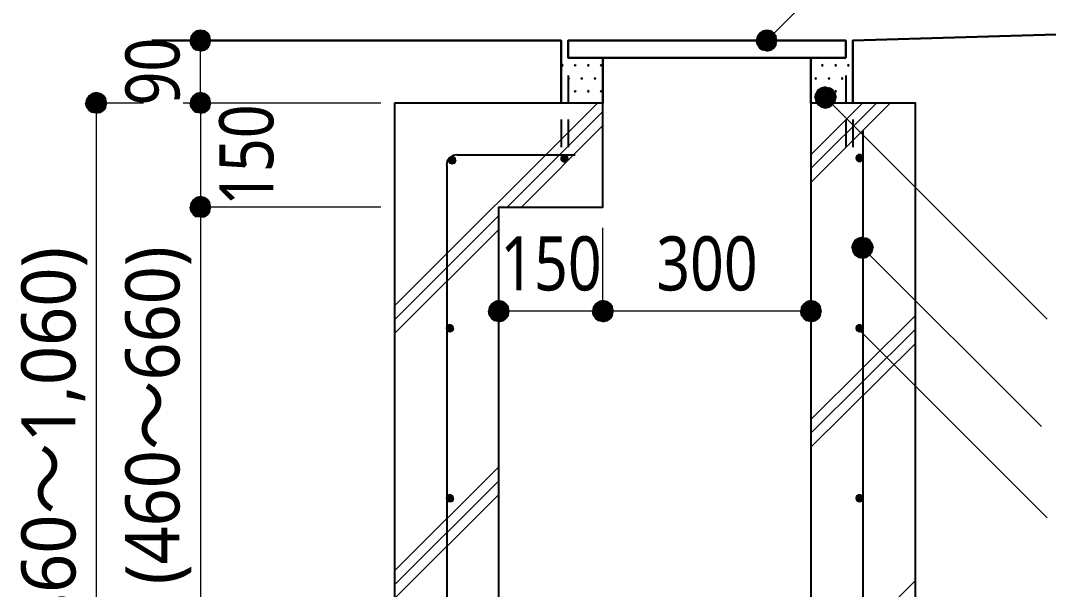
# Model space of a CAD drawing. Header units: millimetres. Extents: x 0 to 420, y 0 to 297.
# Drawn here: x 218.21 to 267.59, y 154.19 to 181.51 of the extents above; entities that cross this region are included whole.
import ezdxf
from ezdxf.enums import TextEntityAlignment as Align

# ---------------------------------------------------------------- set-up
doc = ezdxf.new("R2010")
doc.units = ezdxf.units.MM
doc.styles.add('kst32b', font='NotoSansJP-Variable.ttf')

msp = doc.modelspace()

# ---------------------------------------------------------------- hatches: boundary and pattern name
h = msp.add_hatch(color=7)
h.paths.add_polyline_path([(226.399, 180.742), (226.356, 180.552), (226.864, 180.552), (226.399, 180.742)])
h.paths.add_polyline_path([(226.356, 180.552), (226.864, 180.552), (226.399, 180.361), (226.356, 180.552)])
h.paths.add_polyline_path([(226.864, 180.552), (226.399, 180.361), (226.504, 180.192), (226.864, 180.552)])
h = msp.add_hatch(color=7)
h.paths.add_polyline_path([(226.864, 181.06), (226.653, 181.017), (226.864, 180.552), (226.864, 181.06)])
h.paths.add_polyline_path([(226.653, 181.017), (226.864, 180.552), (226.504, 180.912), (226.653, 181.017)])
h.paths.add_polyline_path([(226.864, 180.552), (226.504, 180.912), (226.399, 180.742), (226.864, 180.552)])
for points in [[(227.055, 181.017), (226.864, 181.06), (226.864, 180.552), (227.055, 181.017)], [(254.254, 181.017), (254.064, 181.06), (254.064, 180.552), (254.254, 181.017)], [(244.242, 179.409), (244.221, 179.387), (244.2, 179.366), (244.221, 179.345), (244.242, 179.324), (244.263, 179.345), (244.285, 179.366), (244.263, 179.387), (244.242, 179.409)], [(244.856, 179.409), (244.835, 179.387), (244.814, 179.366), (244.835, 179.345), (244.856, 179.324), (244.877, 179.345), (244.898, 179.366), (244.877, 179.387), (244.856, 179.409)], [(245.491, 179.409), (245.47, 179.387), (245.449, 179.366), (245.47, 179.345), (245.491, 179.324), (245.512, 179.345), (245.533, 179.366), (245.512, 179.387), (245.491, 179.409)], [(246.105, 179.409), (246.084, 179.387), (246.062, 179.366), (246.084, 179.345), (246.105, 179.324), (246.126, 179.345), (246.147, 179.366), (246.126, 179.387), (246.105, 179.409)], [(256.73, 179.409), (256.709, 179.387), (256.688, 179.366), (256.709, 179.345), (256.73, 179.324), (256.752, 179.345), (256.773, 179.366), (256.752, 179.387), (256.73, 179.409)], [(257.366, 179.409), (257.344, 179.387), (257.323, 179.366), (257.344, 179.345), (257.366, 179.324), (257.387, 179.345), (257.408, 179.366), (257.387, 179.387), (257.366, 179.409)], [(257.979, 179.409), (257.958, 179.387), (257.937, 179.366), (257.958, 179.345), (257.979, 179.324), (258, 179.345), (258.022, 179.366), (258, 179.387), (257.979, 179.409)], [(244.539, 178.774), (244.517, 178.752), (244.496, 178.731), (244.517, 178.71), (244.539, 178.689), (244.56, 178.71), (244.581, 178.731), (244.56, 178.752), (244.539, 178.774)], [(245.173, 178.774), (245.152, 178.752), (245.131, 178.731), (245.152, 178.71), (245.173, 178.689), (245.195, 178.71), (245.216, 178.731), (245.195, 178.752), (245.173, 178.774)], [(245.809, 178.774), (245.787, 178.752), (245.766, 178.731), (245.787, 178.71), (245.809, 178.689), (245.83, 178.71), (245.851, 178.731), (245.83, 178.752), (245.809, 178.774)], [(256.413, 178.774), (256.392, 178.752), (256.371, 178.731), (256.392, 178.71), (256.413, 178.689), (256.434, 178.71), (256.455, 178.731), (256.434, 178.752), (256.413, 178.774)], [(257.048, 178.774), (257.027, 178.752), (257.006, 178.731), (257.027, 178.71), (257.048, 178.689), (257.069, 178.71), (257.09, 178.731), (257.069, 178.752), (257.048, 178.774)], [(257.683, 178.774), (257.662, 178.752), (257.641, 178.731), (257.662, 178.71), (257.683, 178.689), (257.704, 178.71), (257.725, 178.731), (257.704, 178.752), (257.683, 178.774)], [(256.688, 178.287), (256.519, 178.181), (256.879, 177.821), (256.688, 178.287)], [(222.038, 178.012), (221.848, 178.054), (221.848, 177.546), (222.038, 178.012)], [(227.055, 178.012), (226.864, 178.054), (226.864, 177.546), (227.055, 178.012)], [(244.856, 178.16), (244.835, 178.139), (244.814, 178.117), (244.835, 178.096), (244.856, 178.075), (244.877, 178.096), (244.898, 178.117), (244.877, 178.139), (244.856, 178.16)], [(245.491, 178.16), (245.47, 178.139), (245.449, 178.117), (245.47, 178.096), (245.491, 178.075), (245.512, 178.096), (245.533, 178.117), (245.512, 178.139), (245.491, 178.16)], [(246.105, 178.16), (246.084, 178.139), (246.062, 178.117), (246.084, 178.096), (246.105, 178.075), (246.126, 178.096), (246.147, 178.117), (246.126, 178.139), (246.105, 178.16)], [(256.73, 178.16), (256.709, 178.139), (256.688, 178.117), (256.709, 178.096), (256.73, 178.075), (256.752, 178.096), (256.773, 178.117), (256.752, 178.139), (256.73, 178.16)], [(257.366, 178.16), (257.344, 178.139), (257.323, 178.117), (257.344, 178.096), (257.366, 178.075), (257.387, 178.096), (257.408, 178.117), (257.387, 178.139), (257.366, 178.16)], [(227.055, 173.016), (226.864, 173.059), (226.864, 172.551), (227.055, 173.016)], [(258.466, 171.069), (258.297, 170.963), (258.657, 170.603), (258.466, 171.069)], [(241.385, 168.021), (241.194, 168.063), (241.194, 167.555), (241.385, 168.021)], [(246.38, 168.021), (246.189, 168.063), (246.189, 167.555), (246.38, 168.021)], [(256.371, 168.021), (256.18, 168.063), (256.18, 167.555), (256.371, 168.021)]]:
    msp.add_hatch(color=7).paths.add_polyline_path(points)
h = msp.add_hatch(color=7)
h.paths.add_polyline_path([(227.351, 180.552), (227.309, 180.742), (226.864, 180.552), (227.351, 180.552)])
h.paths.add_polyline_path([(227.309, 180.742), (226.864, 180.552), (227.203, 180.912), (227.309, 180.742)])
h.paths.add_polyline_path([(226.864, 180.552), (227.203, 180.912), (227.055, 181.017), (226.864, 180.552)])
h = msp.add_hatch(color=7)
h.paths.add_polyline_path([(253.598, 180.742), (253.555, 180.552), (254.064, 180.552), (253.598, 180.742)])
h.paths.add_polyline_path([(253.555, 180.552), (254.064, 180.552), (253.598, 180.361), (253.555, 180.552)])
h.paths.add_polyline_path([(254.064, 180.552), (253.598, 180.361), (253.704, 180.192), (254.064, 180.552)])
h = msp.add_hatch(color=7)
h.paths.add_polyline_path([(254.064, 181.06), (253.873, 181.017), (254.064, 180.552), (254.064, 181.06)])
h.paths.add_polyline_path([(253.873, 181.017), (254.064, 180.552), (253.704, 180.912), (253.873, 181.017)])
h.paths.add_polyline_path([(254.064, 180.552), (253.704, 180.912), (253.598, 180.742), (254.064, 180.552)])
h = msp.add_hatch(color=7)
h.paths.add_polyline_path([(254.55, 180.552), (254.508, 180.742), (254.064, 180.552), (254.55, 180.552)])
h.paths.add_polyline_path([(254.508, 180.742), (254.064, 180.552), (254.402, 180.912), (254.508, 180.742)])
h.paths.add_polyline_path([(254.064, 180.552), (254.402, 180.912), (254.254, 181.017), (254.064, 180.552)])
h = msp.add_hatch(color=7)
h.paths.add_polyline_path([(226.504, 180.192), (226.653, 180.086), (226.864, 180.552), (226.504, 180.192)])
h.paths.add_polyline_path([(226.653, 180.086), (226.864, 180.552), (226.864, 180.044), (226.653, 180.086)])
h.paths.add_polyline_path([(226.864, 180.552), (226.864, 180.044), (227.055, 180.086), (226.864, 180.552)])
h = msp.add_hatch(color=7)
h.paths.add_polyline_path([(227.055, 180.086), (227.203, 180.192), (226.864, 180.552), (227.055, 180.086)])
h.paths.add_polyline_path([(227.203, 180.192), (226.864, 180.552), (227.309, 180.361), (227.203, 180.192)])
h.paths.add_polyline_path([(226.864, 180.552), (227.309, 180.361), (227.351, 180.552), (226.864, 180.552)])
h = msp.add_hatch(color=7)
h.paths.add_polyline_path([(253.704, 180.192), (253.873, 180.086), (254.064, 180.552), (253.704, 180.192)])
h.paths.add_polyline_path([(253.873, 180.086), (254.064, 180.552), (254.064, 180.044), (253.873, 180.086)])
h.paths.add_polyline_path([(254.064, 180.552), (254.064, 180.044), (254.254, 180.086), (254.064, 180.552)])
h = msp.add_hatch(color=7)
h.paths.add_polyline_path([(254.254, 180.086), (254.402, 180.192), (254.064, 180.552), (254.254, 180.086)])
h.paths.add_polyline_path([(254.402, 180.192), (254.064, 180.552), (254.508, 180.361), (254.402, 180.192)])
h.paths.add_polyline_path([(254.064, 180.552), (254.508, 180.361), (254.55, 180.552), (254.064, 180.552)])
h = msp.add_hatch(color=7)
h.paths.add_polyline_path([(257.239, 178.181), (257.069, 178.287), (256.879, 177.821), (257.239, 178.181)])
h.paths.add_polyline_path([(257.069, 178.287), (256.879, 177.821), (256.879, 178.329), (257.069, 178.287)])
h.paths.add_polyline_path([(256.879, 177.821), (256.879, 178.329), (256.688, 178.287), (256.879, 177.821)])
h = msp.add_hatch(color=7)
h.paths.add_polyline_path([(221.848, 178.054), (221.657, 178.012), (221.848, 177.546), (221.848, 178.054)])
h.paths.add_polyline_path([(221.657, 178.012), (221.848, 177.546), (221.488, 177.906), (221.657, 178.012)])
h.paths.add_polyline_path([(221.848, 177.546), (221.488, 177.906), (221.382, 177.736), (221.848, 177.546)])
h = msp.add_hatch(color=7)
h.paths.add_polyline_path([(222.356, 177.546), (222.313, 177.736), (221.848, 177.546), (222.356, 177.546)])
h.paths.add_polyline_path([(222.313, 177.736), (221.848, 177.546), (222.208, 177.906), (222.313, 177.736)])
h.paths.add_polyline_path([(221.848, 177.546), (222.208, 177.906), (222.038, 178.012), (221.848, 177.546)])
h = msp.add_hatch(color=7)
h.paths.add_polyline_path([(226.864, 178.054), (226.653, 178.012), (226.864, 177.546), (226.864, 178.054)])
h.paths.add_polyline_path([(226.653, 178.012), (226.864, 177.546), (226.504, 177.906), (226.653, 178.012)])
h.paths.add_polyline_path([(226.864, 177.546), (226.504, 177.906), (226.399, 177.736), (226.864, 177.546)])
h = msp.add_hatch(color=7)
h.paths.add_polyline_path([(227.351, 177.546), (227.309, 177.736), (226.864, 177.546), (227.351, 177.546)])
h.paths.add_polyline_path([(227.309, 177.736), (226.864, 177.546), (227.203, 177.906), (227.309, 177.736)])
h.paths.add_polyline_path([(226.864, 177.546), (227.203, 177.906), (227.055, 178.012), (226.864, 177.546)])
h = msp.add_hatch(color=7)
h.paths.add_polyline_path([(256.519, 178.181), (256.413, 178.012), (256.879, 177.821), (256.519, 178.181)])
h.paths.add_polyline_path([(256.413, 178.012), (256.879, 177.821), (256.371, 177.821), (256.413, 178.012)])
h.paths.add_polyline_path([(256.879, 177.821), (256.371, 177.821), (256.413, 177.631), (256.879, 177.821)])
h = msp.add_hatch(color=7)
h.paths.add_polyline_path([(256.413, 177.631), (256.519, 177.461), (256.879, 177.821), (256.413, 177.631)])
h.paths.add_polyline_path([(256.519, 177.461), (256.879, 177.821), (256.688, 177.355), (256.519, 177.461)])
h.paths.add_polyline_path([(256.879, 177.821), (256.688, 177.355), (256.879, 177.313), (256.879, 177.821)])
h = msp.add_hatch(color=7)
h.paths.add_polyline_path([(257.344, 177.631), (257.387, 177.821), (256.879, 177.821), (257.344, 177.631)])
h.paths.add_polyline_path([(257.387, 177.821), (256.879, 177.821), (257.344, 178.012), (257.387, 177.821)])
h.paths.add_polyline_path([(256.879, 177.821), (257.344, 178.012), (257.239, 178.181), (256.879, 177.821)])
h = msp.add_hatch(color=7)
h.paths.add_polyline_path([(256.879, 177.313), (257.069, 177.355), (256.879, 177.821), (256.879, 177.313)])
h.paths.add_polyline_path([(257.069, 177.355), (256.879, 177.821), (257.239, 177.461), (257.069, 177.355)])
h.paths.add_polyline_path([(256.879, 177.821), (257.239, 177.461), (257.344, 177.631), (256.879, 177.821)])
h = msp.add_hatch(color=7)
h.paths.add_polyline_path([(221.382, 177.736), (221.34, 177.546), (221.848, 177.546), (221.382, 177.736)])
h.paths.add_polyline_path([(221.34, 177.546), (221.848, 177.546), (221.382, 177.355), (221.34, 177.546)])
h.paths.add_polyline_path([(221.848, 177.546), (221.382, 177.355), (221.488, 177.207), (221.848, 177.546)])
h = msp.add_hatch(color=7)
h.paths.add_polyline_path([(221.488, 177.207), (221.657, 177.101), (221.848, 177.546), (221.488, 177.207)])
h.paths.add_polyline_path([(221.657, 177.101), (221.848, 177.546), (221.848, 177.059), (221.657, 177.101)])
h.paths.add_polyline_path([(221.848, 177.546), (221.848, 177.059), (222.038, 177.101), (221.848, 177.546)])
h = msp.add_hatch(color=7)
h.paths.add_polyline_path([(222.038, 177.101), (222.208, 177.207), (221.848, 177.546), (222.038, 177.101)])
h.paths.add_polyline_path([(222.208, 177.207), (221.848, 177.546), (222.313, 177.355), (222.208, 177.207)])
h.paths.add_polyline_path([(221.848, 177.546), (222.313, 177.355), (222.356, 177.546), (221.848, 177.546)])
h = msp.add_hatch(color=7)
h.paths.add_polyline_path([(226.399, 177.736), (226.356, 177.546), (226.864, 177.546), (226.399, 177.736)])
h.paths.add_polyline_path([(226.356, 177.546), (226.864, 177.546), (226.399, 177.355), (226.356, 177.546)])
h.paths.add_polyline_path([(226.864, 177.546), (226.399, 177.355), (226.504, 177.207), (226.864, 177.546)])
h = msp.add_hatch(color=7)
h.paths.add_polyline_path([(226.504, 177.207), (226.653, 177.101), (226.864, 177.546), (226.504, 177.207)])
h.paths.add_polyline_path([(226.653, 177.101), (226.864, 177.546), (226.864, 177.059), (226.653, 177.101)])
h.paths.add_polyline_path([(226.864, 177.546), (226.864, 177.059), (227.055, 177.101), (226.864, 177.546)])
h = msp.add_hatch(color=7)
h.paths.add_polyline_path([(227.055, 177.101), (227.203, 177.207), (226.864, 177.546), (227.055, 177.101)])
h.paths.add_polyline_path([(227.203, 177.207), (226.864, 177.546), (227.309, 177.355), (227.203, 177.207)])
h.paths.add_polyline_path([(226.864, 177.546), (227.309, 177.355), (227.351, 177.546), (226.864, 177.546)])
h = msp.add_hatch(color=7)
h.paths.add_polyline_path([(238.824, 174.9), (238.781, 174.794), (238.951, 174.794), (238.824, 174.9)])
h.paths.add_polyline_path([(238.781, 174.794), (238.951, 174.794), (238.824, 174.667), (238.781, 174.794)])
h.paths.add_polyline_path([(238.951, 174.794), (238.824, 174.667), (238.951, 174.625), (238.951, 174.794)])
h = msp.add_hatch(color=7)
h.paths.add_polyline_path([(239.12, 174.794), (239.078, 174.9), (238.951, 174.794), (239.12, 174.794)])
h.paths.add_polyline_path([(239.078, 174.9), (238.951, 174.794), (238.951, 174.964), (239.078, 174.9)])
h.paths.add_polyline_path([(238.951, 174.794), (238.951, 174.964), (238.824, 174.9), (238.951, 174.794)])
h = msp.add_hatch(color=7)
h.paths.add_polyline_path([(238.951, 174.625), (239.078, 174.667), (238.951, 174.794), (238.951, 174.625)])
h.paths.add_polyline_path([(239.078, 174.667), (238.951, 174.794), (239.12, 174.794), (239.078, 174.667)])
h = msp.add_hatch(color=7)
h.paths.add_polyline_path([(244.221, 175.006), (244.179, 174.879), (244.348, 174.879), (244.221, 175.006)])
h.paths.add_polyline_path([(244.179, 174.879), (244.348, 174.879), (244.221, 174.773), (244.179, 174.879)])
h.paths.add_polyline_path([(244.348, 174.879), (244.221, 174.773), (244.348, 174.731), (244.348, 174.879)])
h = msp.add_hatch(color=7)
h.paths.add_polyline_path([(244.496, 174.879), (244.454, 175.006), (244.348, 174.879), (244.496, 174.879)])
h.paths.add_polyline_path([(244.454, 175.006), (244.348, 174.879), (244.348, 175.048), (244.454, 175.006)])
h.paths.add_polyline_path([(244.348, 174.879), (244.348, 175.048), (244.221, 175.006), (244.348, 174.879)])
h = msp.add_hatch(color=7)
h.paths.add_polyline_path([(244.348, 174.731), (244.454, 174.773), (244.348, 174.879), (244.348, 174.731)])
h.paths.add_polyline_path([(244.454, 174.773), (244.348, 174.879), (244.496, 174.879), (244.454, 174.773)])
h = msp.add_hatch(color=7)
h.paths.add_polyline_path([(258.403, 175.027), (258.36, 174.9), (258.53, 174.9), (258.403, 175.027)])
h.paths.add_polyline_path([(258.36, 174.9), (258.53, 174.9), (258.403, 174.794), (258.36, 174.9)])
h.paths.add_polyline_path([(258.53, 174.9), (258.403, 174.794), (258.53, 174.752), (258.53, 174.9)])
h = msp.add_hatch(color=7)
h.paths.add_polyline_path([(258.678, 174.9), (258.636, 175.027), (258.53, 174.9), (258.678, 174.9)])
h.paths.add_polyline_path([(258.636, 175.027), (258.53, 174.9), (258.53, 175.069), (258.636, 175.027)])
h.paths.add_polyline_path([(258.53, 174.9), (258.53, 175.069), (258.403, 175.027), (258.53, 174.9)])
h = msp.add_hatch(color=7)
h.paths.add_polyline_path([(258.53, 174.752), (258.636, 174.794), (258.53, 174.9), (258.53, 174.752)])
h.paths.add_polyline_path([(258.636, 174.794), (258.53, 174.9), (258.678, 174.9), (258.636, 174.794)])
h = msp.add_hatch(color=7)
h.paths.add_polyline_path([(226.864, 173.059), (226.653, 173.016), (226.864, 172.551), (226.864, 173.059)])
h.paths.add_polyline_path([(226.653, 173.016), (226.864, 172.551), (226.504, 172.91), (226.653, 173.016)])
h.paths.add_polyline_path([(226.864, 172.551), (226.504, 172.91), (226.399, 172.741), (226.864, 172.551)])
h = msp.add_hatch(color=7)
h.paths.add_polyline_path([(227.351, 172.551), (227.309, 172.741), (226.864, 172.551), (227.351, 172.551)])
h.paths.add_polyline_path([(227.309, 172.741), (226.864, 172.551), (227.203, 172.91), (227.309, 172.741)])
h.paths.add_polyline_path([(226.864, 172.551), (227.203, 172.91), (227.055, 173.016), (226.864, 172.551)])
h = msp.add_hatch(color=7)
h.paths.add_polyline_path([(226.399, 172.741), (226.356, 172.551), (226.864, 172.551), (226.399, 172.741)])
h.paths.add_polyline_path([(226.356, 172.551), (226.864, 172.551), (226.399, 172.36), (226.356, 172.551)])
h.paths.add_polyline_path([(226.864, 172.551), (226.399, 172.36), (226.504, 172.191), (226.864, 172.551)])
h = msp.add_hatch(color=7)
h.paths.add_polyline_path([(226.504, 172.191), (226.653, 172.085), (226.864, 172.551), (226.504, 172.191)])
h.paths.add_polyline_path([(226.653, 172.085), (226.864, 172.551), (226.864, 172.064), (226.653, 172.085)])
h.paths.add_polyline_path([(226.864, 172.551), (226.864, 172.064), (227.055, 172.085), (226.864, 172.551)])
h = msp.add_hatch(color=7)
h.paths.add_polyline_path([(227.055, 172.085), (227.203, 172.191), (226.864, 172.551), (227.055, 172.085)])
h.paths.add_polyline_path([(227.203, 172.191), (226.864, 172.551), (227.309, 172.36), (227.203, 172.191)])
h.paths.add_polyline_path([(226.864, 172.551), (227.309, 172.36), (227.351, 172.551), (226.864, 172.551)])
h = msp.add_hatch(color=7)
h.paths.add_polyline_path([(258.297, 170.963), (258.191, 170.794), (258.657, 170.603), (258.297, 170.963)])
h.paths.add_polyline_path([(258.191, 170.794), (258.657, 170.603), (258.149, 170.603), (258.191, 170.794)])
h.paths.add_polyline_path([(258.657, 170.603), (258.149, 170.603), (258.191, 170.413), (258.657, 170.603)])
h = msp.add_hatch(color=7)
h.paths.add_polyline_path([(259.016, 170.963), (258.847, 171.069), (258.657, 170.603), (259.016, 170.963)])
h.paths.add_polyline_path([(258.847, 171.069), (258.657, 170.603), (258.657, 171.111), (258.847, 171.069)])
h.paths.add_polyline_path([(258.657, 170.603), (258.657, 171.111), (258.466, 171.069), (258.657, 170.603)])
h = msp.add_hatch(color=7)
h.paths.add_polyline_path([(259.122, 170.413), (259.165, 170.603), (258.657, 170.603), (259.122, 170.413)])
h.paths.add_polyline_path([(259.165, 170.603), (258.657, 170.603), (259.122, 170.794), (259.165, 170.603)])
h.paths.add_polyline_path([(258.657, 170.603), (259.122, 170.794), (259.016, 170.963), (258.657, 170.603)])
h = msp.add_hatch(color=7)
h.paths.add_polyline_path([(258.191, 170.413), (258.297, 170.243), (258.657, 170.603), (258.191, 170.413)])
h.paths.add_polyline_path([(258.297, 170.243), (258.657, 170.603), (258.466, 170.138), (258.297, 170.243)])
h.paths.add_polyline_path([(258.657, 170.603), (258.466, 170.138), (258.657, 170.095), (258.657, 170.603)])
h = msp.add_hatch(color=7)
h.paths.add_polyline_path([(258.657, 170.095), (258.847, 170.138), (258.657, 170.603), (258.657, 170.095)])
h.paths.add_polyline_path([(258.847, 170.138), (258.657, 170.603), (259.016, 170.243), (258.847, 170.138)])
h.paths.add_polyline_path([(258.657, 170.603), (259.016, 170.243), (259.122, 170.413), (258.657, 170.603)])
h = msp.add_hatch(color=7)
h.paths.add_polyline_path([(241.194, 168.063), (241.004, 168.021), (241.194, 167.555), (241.194, 168.063)])
h.paths.add_polyline_path([(241.004, 168.021), (241.194, 167.555), (240.834, 167.915), (241.004, 168.021)])
h.paths.add_polyline_path([(241.194, 167.555), (240.834, 167.915), (240.729, 167.746), (241.194, 167.555)])
h = msp.add_hatch(color=7)
h.paths.add_polyline_path([(241.681, 167.555), (241.66, 167.746), (241.194, 167.555), (241.681, 167.555)])
h.paths.add_polyline_path([(241.66, 167.746), (241.194, 167.555), (241.533, 167.915), (241.66, 167.746)])
h.paths.add_polyline_path([(241.194, 167.555), (241.533, 167.915), (241.385, 168.021), (241.194, 167.555)])
h = msp.add_hatch(color=7)
h.paths.add_polyline_path([(246.189, 168.063), (245.999, 168.021), (246.189, 167.555), (246.189, 168.063)])
h.paths.add_polyline_path([(245.999, 168.021), (246.189, 167.555), (245.83, 167.915), (245.999, 168.021)])
h.paths.add_polyline_path([(246.189, 167.555), (245.83, 167.915), (245.724, 167.746), (246.189, 167.555)])
h = msp.add_hatch(color=7)
h.paths.add_polyline_path([(246.698, 167.555), (246.655, 167.746), (246.189, 167.555), (246.698, 167.555)])
h.paths.add_polyline_path([(246.655, 167.746), (246.189, 167.555), (246.549, 167.915), (246.655, 167.746)])
h.paths.add_polyline_path([(246.189, 167.555), (246.549, 167.915), (246.38, 168.021), (246.189, 167.555)])
h = msp.add_hatch(color=7)
h.paths.add_polyline_path([(256.18, 168.063), (255.99, 168.021), (256.18, 167.555), (256.18, 168.063)])
h.paths.add_polyline_path([(255.99, 168.021), (256.18, 167.555), (255.841, 167.915), (255.99, 168.021)])
h.paths.add_polyline_path([(256.18, 167.555), (255.841, 167.915), (255.714, 167.746), (256.18, 167.555)])
h = msp.add_hatch(color=7)
h.paths.add_polyline_path([(256.688, 167.555), (256.646, 167.746), (256.18, 167.555), (256.688, 167.555)])
h.paths.add_polyline_path([(256.646, 167.746), (256.18, 167.555), (256.54, 167.915), (256.646, 167.746)])
h.paths.add_polyline_path([(256.18, 167.555), (256.54, 167.915), (256.371, 168.021), (256.18, 167.555)])
h = msp.add_hatch(color=7)
h.paths.add_polyline_path([(240.729, 167.746), (240.686, 167.555), (241.194, 167.555), (240.729, 167.746)])
h.paths.add_polyline_path([(240.686, 167.555), (241.194, 167.555), (240.729, 167.365), (240.686, 167.555)])
h.paths.add_polyline_path([(241.194, 167.555), (240.729, 167.365), (240.834, 167.196), (241.194, 167.555)])
h = msp.add_hatch(color=7)
h.paths.add_polyline_path([(240.834, 167.196), (241.004, 167.09), (241.194, 167.555), (240.834, 167.196)])
h.paths.add_polyline_path([(241.004, 167.09), (241.194, 167.555), (241.194, 167.047), (241.004, 167.09)])
h.paths.add_polyline_path([(241.194, 167.555), (241.194, 167.047), (241.385, 167.09), (241.194, 167.555)])
h = msp.add_hatch(color=7)
h.paths.add_polyline_path([(241.385, 167.09), (241.533, 167.196), (241.194, 167.555), (241.385, 167.09)])
h.paths.add_polyline_path([(241.533, 167.196), (241.194, 167.555), (241.66, 167.365), (241.533, 167.196)])
h.paths.add_polyline_path([(241.194, 167.555), (241.66, 167.365), (241.681, 167.555), (241.194, 167.555)])
h = msp.add_hatch(color=7)
h.paths.add_polyline_path([(245.724, 167.746), (245.682, 167.555), (246.189, 167.555), (245.724, 167.746)])
h.paths.add_polyline_path([(245.682, 167.555), (246.189, 167.555), (245.724, 167.365), (245.682, 167.555)])
h.paths.add_polyline_path([(246.189, 167.555), (245.724, 167.365), (245.83, 167.196), (246.189, 167.555)])
h = msp.add_hatch(color=7)
h.paths.add_polyline_path([(245.83, 167.196), (245.999, 167.09), (246.189, 167.555), (245.83, 167.196)])
h.paths.add_polyline_path([(245.999, 167.09), (246.189, 167.555), (246.189, 167.047), (245.999, 167.09)])
h.paths.add_polyline_path([(246.189, 167.555), (246.189, 167.047), (246.38, 167.09), (246.189, 167.555)])
h = msp.add_hatch(color=7)
h.paths.add_polyline_path([(246.38, 167.09), (246.549, 167.196), (246.189, 167.555), (246.38, 167.09)])
h.paths.add_polyline_path([(246.549, 167.196), (246.189, 167.555), (246.655, 167.365), (246.549, 167.196)])
h.paths.add_polyline_path([(246.189, 167.555), (246.655, 167.365), (246.698, 167.555), (246.189, 167.555)])
h = msp.add_hatch(color=7)
h.paths.add_polyline_path([(255.714, 167.746), (255.693, 167.555), (256.18, 167.555), (255.714, 167.746)])
h.paths.add_polyline_path([(255.693, 167.555), (256.18, 167.555), (255.714, 167.365), (255.693, 167.555)])
h.paths.add_polyline_path([(256.18, 167.555), (255.714, 167.365), (255.841, 167.196), (256.18, 167.555)])
h = msp.add_hatch(color=7)
h.paths.add_polyline_path([(255.841, 167.196), (255.99, 167.09), (256.18, 167.555), (255.841, 167.196)])
h.paths.add_polyline_path([(255.99, 167.09), (256.18, 167.555), (256.18, 167.047), (255.99, 167.09)])
h.paths.add_polyline_path([(256.18, 167.555), (256.18, 167.047), (256.371, 167.09), (256.18, 167.555)])
h = msp.add_hatch(color=7)
h.paths.add_polyline_path([(256.371, 167.09), (256.54, 167.196), (256.18, 167.555), (256.371, 167.09)])
h.paths.add_polyline_path([(256.54, 167.196), (256.18, 167.555), (256.646, 167.365), (256.54, 167.196)])
h.paths.add_polyline_path([(256.18, 167.555), (256.646, 167.365), (256.688, 167.555), (256.18, 167.555)])
h = msp.add_hatch(color=7)
h.paths.add_polyline_path([(239.014, 166.73), (238.972, 166.836), (238.845, 166.73), (239.014, 166.73)])
h.paths.add_polyline_path([(238.972, 166.836), (238.845, 166.73), (238.845, 166.899), (238.972, 166.836)])
h.paths.add_polyline_path([(238.845, 166.73), (238.845, 166.899), (238.739, 166.836), (238.845, 166.73)])
h = msp.add_hatch(color=7)
h.paths.add_polyline_path([(238.739, 166.836), (238.696, 166.73), (238.845, 166.73), (238.739, 166.836)])
h.paths.add_polyline_path([(238.696, 166.73), (238.845, 166.73), (238.739, 166.603), (238.696, 166.73)])
h.paths.add_polyline_path([(238.845, 166.73), (238.739, 166.603), (238.845, 166.56), (238.845, 166.73)])
h = msp.add_hatch(color=7)
h.paths.add_polyline_path([(238.845, 166.56), (238.972, 166.603), (238.845, 166.73), (238.845, 166.56)])
h.paths.add_polyline_path([(238.972, 166.603), (238.845, 166.73), (239.014, 166.73), (238.972, 166.603)])
h = msp.add_hatch(color=7)
h.paths.add_polyline_path([(258.403, 166.836), (258.36, 166.73), (258.53, 166.73), (258.403, 166.836)])
h.paths.add_polyline_path([(258.36, 166.73), (258.53, 166.73), (258.403, 166.603), (258.36, 166.73)])
h.paths.add_polyline_path([(258.53, 166.73), (258.403, 166.603), (258.53, 166.56), (258.53, 166.73)])
h = msp.add_hatch(color=7)
h.paths.add_polyline_path([(258.678, 166.73), (258.636, 166.836), (258.53, 166.73), (258.678, 166.73)])
h.paths.add_polyline_path([(258.636, 166.836), (258.53, 166.73), (258.53, 166.878), (258.636, 166.836)])
h.paths.add_polyline_path([(258.53, 166.73), (258.53, 166.878), (258.403, 166.836), (258.53, 166.73)])
h = msp.add_hatch(color=7)
h.paths.add_polyline_path([(258.53, 166.56), (258.636, 166.603), (258.53, 166.73), (258.53, 166.56)])
h.paths.add_polyline_path([(258.636, 166.603), (258.53, 166.73), (258.678, 166.73), (258.636, 166.603)])
h = msp.add_hatch(color=7)
h.paths.add_polyline_path([(238.739, 158.686), (238.696, 158.559), (238.845, 158.559), (238.739, 158.686)])
h.paths.add_polyline_path([(238.696, 158.559), (238.845, 158.559), (238.739, 158.432), (238.696, 158.559)])
h.paths.add_polyline_path([(238.845, 158.559), (238.739, 158.432), (238.845, 158.39), (238.845, 158.559)])
h = msp.add_hatch(color=7)
h.paths.add_polyline_path([(239.014, 158.559), (238.972, 158.686), (238.845, 158.559), (239.014, 158.559)])
h.paths.add_polyline_path([(238.972, 158.686), (238.845, 158.559), (238.845, 158.729), (238.972, 158.686)])
h.paths.add_polyline_path([(238.845, 158.559), (238.845, 158.729), (238.739, 158.686), (238.845, 158.559)])
h = msp.add_hatch(color=7)
h.paths.add_polyline_path([(238.845, 158.39), (238.972, 158.432), (238.845, 158.559), (238.845, 158.39)])
h.paths.add_polyline_path([(238.972, 158.432), (238.845, 158.559), (239.014, 158.559), (238.972, 158.432)])
h = msp.add_hatch(color=7)
h.paths.add_polyline_path([(258.403, 158.665), (258.36, 158.559), (258.53, 158.559), (258.403, 158.665)])
h.paths.add_polyline_path([(258.36, 158.559), (258.53, 158.559), (258.403, 158.432), (258.36, 158.559)])
h.paths.add_polyline_path([(258.53, 158.559), (258.403, 158.432), (258.53, 158.39), (258.53, 158.559)])
h = msp.add_hatch(color=7)
h.paths.add_polyline_path([(258.678, 158.559), (258.636, 158.665), (258.53, 158.559), (258.678, 158.559)])
h.paths.add_polyline_path([(258.636, 158.665), (258.53, 158.559), (258.53, 158.729), (258.636, 158.665)])
h.paths.add_polyline_path([(258.53, 158.559), (258.53, 158.729), (258.403, 158.665), (258.53, 158.559)])
h = msp.add_hatch(color=7)
h.paths.add_polyline_path([(258.53, 158.39), (258.636, 158.432), (258.53, 158.559), (258.53, 158.39)])
h.paths.add_polyline_path([(258.636, 158.432), (258.53, 158.559), (258.678, 158.559), (258.636, 158.432)])

# ---------------------------------------------------------------- linework, layer by layer
at = {"lineweight": 13}
for points in [[(254.064, 180.552), (261.239, 187.727)], [(226.864, 177.546), (226.864, 180.552)], [(256.879, 177.821), (267.525, 167.174)], [(224.113, 177.546), (221.848, 177.546)], [(221.848, 177.546), (221.848, 144.23)], [(235.521, 177.546), (226.018, 177.546)], [(226.864, 177.546), (226.864, 172.551), (226.864, 152.548), (226.864, 147.553), (226.864, 144.23)], [(236.178, 167.809), (245.936, 177.546)], [(256.18, 175.069), (258.657, 177.546)], [(256.18, 174.413), (259.334, 177.546)], [(256.18, 173.736), (259.99, 177.546)], [(241.596, 172.551), (246.189, 177.144)], [(242.274, 172.551), (246.189, 176.467)], [(235.521, 172.551), (226.864, 172.551)], [(236.178, 167.132), (241.194, 172.148)], [(236.178, 166.476), (241.194, 171.471)], [(246.189, 167.555), (246.189, 171.556)], [(258.657, 170.603), (267.25, 162.01)], [(256.18, 167.555), (246.189, 167.555), (241.194, 167.555)], [(256.18, 162.348), (261.197, 167.344)], [(256.18, 161.692), (261.197, 166.687)], [(258.593, 166.56), (267.525, 157.628)], [(256.18, 161.015), (261.197, 166.01)], [(236.178, 155.088), (241.194, 160.083)], [(236.178, 154.411), (241.194, 159.406)], [(236.178, 153.755), (241.194, 158.75)], [(254.127, 147.553), (261.197, 154.622)]]:
    msp.add_lwpolyline(points, dxfattribs=at)
at = {"lineweight": 30}
for points in [[(289.666, 181.483), (258.191, 180.552), (258.191, 177.546)], [(224.515, 180.552), (244.179, 180.552), (244.179, 177.546)], [(246.189, 179.726), (246.189, 177.546)], [(256.18, 179.726), (256.18, 177.546)]]:
    msp.add_lwpolyline(points, dxfattribs=at)
at = {"lineweight": 0}
for points in [[(226.399, 180.742), (226.356, 180.552), (226.864, 180.552)], [(226.864, 180.552), (226.504, 180.912), (226.399, 180.742)], [(226.653, 181.017), (226.864, 180.552), (226.504, 180.912)], [(226.864, 181.06), (226.653, 181.017), (226.864, 180.552)], [(227.055, 181.017), (226.864, 181.06), (226.864, 180.552)], [(226.864, 180.552), (227.203, 180.912), (227.055, 181.017)], [(227.309, 180.742), (226.864, 180.552), (227.203, 180.912)], [(227.351, 180.552), (227.309, 180.742), (226.864, 180.552)], [(253.598, 180.742), (253.555, 180.552), (254.064, 180.552)], [(254.064, 180.552), (253.704, 180.912), (253.598, 180.742)], [(253.873, 181.017), (254.064, 180.552), (253.704, 180.912)], [(254.064, 181.06), (253.873, 181.017), (254.064, 180.552)], [(254.254, 181.017), (254.064, 181.06), (254.064, 180.552)], [(254.064, 180.552), (254.402, 180.912), (254.254, 181.017)], [(254.508, 180.742), (254.064, 180.552), (254.402, 180.912)], [(254.55, 180.552), (254.508, 180.742), (254.064, 180.552)], [(226.356, 180.552), (226.864, 180.552), (226.399, 180.361)], [(226.864, 180.552), (226.399, 180.361), (226.504, 180.192)], [(226.504, 180.192), (226.653, 180.086), (226.864, 180.552)], [(226.653, 180.086), (226.864, 180.552), (226.864, 180.044)], [(226.864, 180.552), (226.864, 180.044), (227.055, 180.086)], [(227.055, 180.086), (227.203, 180.192), (226.864, 180.552)], [(227.203, 180.192), (226.864, 180.552), (227.309, 180.361)], [(226.864, 180.552), (227.309, 180.361), (227.351, 180.552)], [(253.555, 180.552), (254.064, 180.552), (253.598, 180.361)], [(254.064, 180.552), (253.598, 180.361), (253.704, 180.192)], [(253.704, 180.192), (253.873, 180.086), (254.064, 180.552)], [(253.873, 180.086), (254.064, 180.552), (254.064, 180.044)], [(254.064, 180.552), (254.064, 180.044), (254.254, 180.086)], [(254.254, 180.086), (254.402, 180.192), (254.064, 180.552)], [(254.402, 180.192), (254.064, 180.552), (254.508, 180.361)], [(254.064, 180.552), (254.508, 180.361), (254.55, 180.552)], [(244.242, 179.409), (244.221, 179.387), (244.2, 179.366), (244.221, 179.345), (244.242, 179.324), (244.263, 179.345), (244.285, 179.366), (244.263, 179.387)], [(244.856, 179.409), (244.835, 179.387), (244.814, 179.366), (244.835, 179.345), (244.856, 179.324), (244.877, 179.345), (244.898, 179.366), (244.877, 179.387)], [(245.491, 179.409), (245.47, 179.387), (245.449, 179.366), (245.47, 179.345), (245.491, 179.324), (245.512, 179.345), (245.533, 179.366), (245.512, 179.387)], [(246.105, 179.409), (246.084, 179.387), (246.062, 179.366), (246.084, 179.345), (246.105, 179.324), (246.126, 179.345), (246.147, 179.366), (246.126, 179.387)], [(256.73, 179.409), (256.709, 179.387), (256.688, 179.366), (256.709, 179.345), (256.73, 179.324), (256.752, 179.345), (256.773, 179.366), (256.752, 179.387)], [(257.366, 179.409), (257.344, 179.387), (257.323, 179.366), (257.344, 179.345), (257.366, 179.324), (257.387, 179.345), (257.408, 179.366), (257.387, 179.387)], [(257.979, 179.409), (257.958, 179.387), (257.937, 179.366), (257.958, 179.345), (257.979, 179.324), (258, 179.345), (258.022, 179.366), (258, 179.387)], [(244.539, 178.774), (244.517, 178.752), (244.496, 178.731), (244.517, 178.71), (244.539, 178.689), (244.56, 178.71), (244.581, 178.731), (244.56, 178.752)], [(245.173, 178.774), (245.152, 178.752), (245.131, 178.731), (245.152, 178.71), (245.173, 178.689), (245.195, 178.71), (245.216, 178.731), (245.195, 178.752)], [(245.809, 178.774), (245.787, 178.752), (245.766, 178.731), (245.787, 178.71), (245.809, 178.689), (245.83, 178.71), (245.851, 178.731), (245.83, 178.752)], [(256.413, 178.774), (256.392, 178.752), (256.371, 178.731), (256.392, 178.71), (256.413, 178.689), (256.434, 178.71), (256.455, 178.731), (256.434, 178.752)], [(257.048, 178.774), (257.027, 178.752), (257.006, 178.731), (257.027, 178.71), (257.048, 178.689), (257.069, 178.71), (257.09, 178.731), (257.069, 178.752)], [(257.683, 178.774), (257.662, 178.752), (257.641, 178.731), (257.662, 178.71), (257.683, 178.689), (257.704, 178.71), (257.725, 178.731), (257.704, 178.752)], [(256.688, 178.287), (256.519, 178.181), (256.879, 177.821)], [(256.879, 177.821), (256.879, 178.329), (256.688, 178.287)], [(257.069, 178.287), (256.879, 177.821), (256.879, 178.329)], [(257.239, 178.181), (257.069, 178.287), (256.879, 177.821)], [(221.848, 177.546), (221.488, 177.906), (221.382, 177.736)], [(221.657, 178.012), (221.848, 177.546), (221.488, 177.906)], [(221.848, 178.054), (221.657, 178.012), (221.848, 177.546)], [(222.038, 178.012), (221.848, 178.054), (221.848, 177.546)], [(221.848, 177.546), (222.208, 177.906), (222.038, 178.012)], [(222.313, 177.736), (221.848, 177.546), (222.208, 177.906)], [(226.864, 177.546), (226.504, 177.906), (226.399, 177.736)], [(226.653, 178.012), (226.864, 177.546), (226.504, 177.906)], [(226.864, 178.054), (226.653, 178.012), (226.864, 177.546)], [(227.055, 178.012), (226.864, 178.054), (226.864, 177.546)], [(226.864, 177.546), (227.203, 177.906), (227.055, 178.012)], [(227.309, 177.736), (226.864, 177.546), (227.203, 177.906)], [(244.856, 178.16), (244.835, 178.139), (244.814, 178.117), (244.835, 178.096), (244.856, 178.075), (244.877, 178.096), (244.898, 178.117), (244.877, 178.139)], [(245.491, 178.16), (245.47, 178.139), (245.449, 178.117), (245.47, 178.096), (245.491, 178.075), (245.512, 178.096), (245.533, 178.117), (245.512, 178.139)], [(246.105, 178.16), (246.084, 178.139), (246.062, 178.117), (246.084, 178.096), (246.105, 178.075), (246.126, 178.096), (246.147, 178.117), (246.126, 178.139)], [(256.413, 178.012), (256.879, 177.821), (256.371, 177.821)], [(256.879, 177.821), (256.371, 177.821), (256.413, 177.631)], [(256.519, 178.181), (256.413, 178.012), (256.879, 177.821)], [(256.413, 177.631), (256.519, 177.461), (256.879, 177.821)], [(256.519, 177.461), (256.879, 177.821), (256.688, 177.355)], [(256.73, 178.16), (256.709, 178.139), (256.688, 178.117), (256.709, 178.096), (256.73, 178.075), (256.752, 178.096), (256.773, 178.117), (256.752, 178.139)], [(256.879, 177.821), (256.688, 177.355), (256.879, 177.313)], [(256.879, 177.821), (257.344, 178.012), (257.239, 178.181)], [(257.387, 177.821), (256.879, 177.821), (257.344, 178.012)], [(256.879, 177.313), (257.069, 177.355), (256.879, 177.821)], [(257.069, 177.355), (256.879, 177.821), (257.239, 177.461)], [(256.879, 177.821), (257.239, 177.461), (257.344, 177.631)], [(257.344, 177.631), (257.387, 177.821), (256.879, 177.821)], [(257.366, 178.16), (257.344, 178.139), (257.323, 178.117), (257.344, 178.096), (257.366, 178.075), (257.387, 178.096), (257.408, 178.117), (257.387, 178.139)], [(221.382, 177.736), (221.34, 177.546), (221.848, 177.546)], [(221.34, 177.546), (221.848, 177.546), (221.382, 177.355)], [(221.848, 177.546), (221.382, 177.355), (221.488, 177.207)], [(221.488, 177.207), (221.657, 177.101), (221.848, 177.546)], [(221.657, 177.101), (221.848, 177.546), (221.848, 177.059)], [(222.356, 177.546), (222.313, 177.736), (221.848, 177.546)], [(221.848, 177.546), (221.848, 177.059), (222.038, 177.101)], [(222.038, 177.101), (222.208, 177.207), (221.848, 177.546)], [(222.208, 177.207), (221.848, 177.546), (222.313, 177.355)], [(221.848, 177.546), (222.313, 177.355), (222.356, 177.546)], [(226.399, 177.736), (226.356, 177.546), (226.864, 177.546)], [(226.356, 177.546), (226.864, 177.546), (226.399, 177.355)], [(226.864, 177.546), (226.399, 177.355), (226.504, 177.207)], [(226.504, 177.207), (226.653, 177.101), (226.864, 177.546)], [(226.653, 177.101), (226.864, 177.546), (226.864, 177.059)], [(227.351, 177.546), (227.309, 177.736), (226.864, 177.546)], [(226.864, 177.546), (226.864, 177.059), (227.055, 177.101)], [(227.055, 177.101), (227.203, 177.207), (226.864, 177.546)], [(227.203, 177.207), (226.864, 177.546), (227.309, 177.355)], [(226.864, 177.546), (227.309, 177.355), (227.351, 177.546)], [(238.824, 174.9), (238.781, 174.794), (238.951, 174.794)], [(238.781, 174.794), (238.951, 174.794), (238.824, 174.667)], [(238.951, 174.794), (238.951, 174.964), (238.824, 174.9)], [(238.951, 174.794), (238.824, 174.667), (238.951, 174.625)], [(239.078, 174.9), (238.951, 174.794), (238.951, 174.964)], [(239.12, 174.794), (239.078, 174.9), (238.951, 174.794)], [(238.951, 174.625), (239.078, 174.667), (238.951, 174.794)], [(239.078, 174.667), (238.951, 174.794), (239.12, 174.794)], [(244.221, 175.006), (244.179, 174.879), (244.348, 174.879)], [(244.179, 174.879), (244.348, 174.879), (244.221, 174.773)], [(244.348, 174.879), (244.348, 175.048), (244.221, 175.006)], [(244.348, 174.879), (244.221, 174.773), (244.348, 174.731)], [(244.454, 175.006), (244.348, 174.879), (244.348, 175.048)], [(244.496, 174.879), (244.454, 175.006), (244.348, 174.879)], [(244.348, 174.731), (244.454, 174.773), (244.348, 174.879)], [(244.454, 174.773), (244.348, 174.879), (244.496, 174.879)], [(258.403, 175.027), (258.36, 174.9), (258.53, 174.9)], [(258.36, 174.9), (258.53, 174.9), (258.403, 174.794)], [(258.53, 174.9), (258.53, 175.069), (258.403, 175.027)], [(258.53, 174.9), (258.403, 174.794), (258.53, 174.752)], [(258.636, 175.027), (258.53, 174.9), (258.53, 175.069)], [(258.678, 174.9), (258.636, 175.027), (258.53, 174.9)], [(258.53, 174.752), (258.636, 174.794), (258.53, 174.9)], [(258.636, 174.794), (258.53, 174.9), (258.678, 174.9)], [(226.864, 172.551), (226.504, 172.91), (226.399, 172.741)], [(226.653, 173.016), (226.864, 172.551), (226.504, 172.91)], [(226.864, 173.059), (226.653, 173.016), (226.864, 172.551)], [(227.055, 173.016), (226.864, 173.059), (226.864, 172.551)], [(226.864, 172.551), (227.203, 172.91), (227.055, 173.016)], [(227.309, 172.741), (226.864, 172.551), (227.203, 172.91)], [(226.399, 172.741), (226.356, 172.551), (226.864, 172.551)], [(226.356, 172.551), (226.864, 172.551), (226.399, 172.36)], [(226.864, 172.551), (226.399, 172.36), (226.504, 172.191)], [(226.504, 172.191), (226.653, 172.085), (226.864, 172.551)], [(226.653, 172.085), (226.864, 172.551), (226.864, 172.064)], [(227.351, 172.551), (227.309, 172.741), (226.864, 172.551)], [(226.864, 172.551), (226.864, 172.064), (227.055, 172.085)], [(227.055, 172.085), (227.203, 172.191), (226.864, 172.551)], [(227.203, 172.191), (226.864, 172.551), (227.309, 172.36)], [(226.864, 172.551), (227.309, 172.36), (227.351, 172.551)], [(258.297, 170.963), (258.191, 170.794), (258.657, 170.603)], [(258.466, 171.069), (258.297, 170.963), (258.657, 170.603)], [(258.657, 170.603), (258.657, 171.111), (258.466, 171.069)], [(258.847, 171.069), (258.657, 170.603), (258.657, 171.111)], [(259.016, 170.963), (258.847, 171.069), (258.657, 170.603)], [(258.657, 170.603), (259.122, 170.794), (259.016, 170.963)], [(258.191, 170.794), (258.657, 170.603), (258.149, 170.603)], [(258.657, 170.603), (258.149, 170.603), (258.191, 170.413)], [(258.191, 170.413), (258.297, 170.243), (258.657, 170.603)], [(258.297, 170.243), (258.657, 170.603), (258.466, 170.138)], [(258.657, 170.603), (258.466, 170.138), (258.657, 170.095)], [(259.165, 170.603), (258.657, 170.603), (259.122, 170.794)], [(258.657, 170.095), (258.847, 170.138), (258.657, 170.603)], [(258.847, 170.138), (258.657, 170.603), (259.016, 170.243)], [(258.657, 170.603), (259.016, 170.243), (259.122, 170.413)], [(259.122, 170.413), (259.165, 170.603), (258.657, 170.603)], [(241.194, 167.555), (240.834, 167.915), (240.729, 167.746)], [(241.004, 168.021), (241.194, 167.555), (240.834, 167.915)], [(241.194, 168.063), (241.004, 168.021), (241.194, 167.555)], [(241.385, 168.021), (241.194, 168.063), (241.194, 167.555)], [(241.194, 167.555), (241.533, 167.915), (241.385, 168.021)], [(241.66, 167.746), (241.194, 167.555), (241.533, 167.915)], [(246.189, 167.555), (245.83, 167.915), (245.724, 167.746)], [(245.999, 168.021), (246.189, 167.555), (245.83, 167.915)], [(246.189, 168.063), (245.999, 168.021), (246.189, 167.555)], [(246.38, 168.021), (246.189, 168.063), (246.189, 167.555)], [(246.189, 167.555), (246.549, 167.915), (246.38, 168.021)], [(246.655, 167.746), (246.189, 167.555), (246.549, 167.915)], [(256.18, 167.555), (255.841, 167.915), (255.714, 167.746)], [(255.99, 168.021), (256.18, 167.555), (255.841, 167.915)], [(256.18, 168.063), (255.99, 168.021), (256.18, 167.555)], [(256.371, 168.021), (256.18, 168.063), (256.18, 167.555)], [(256.18, 167.555), (256.54, 167.915), (256.371, 168.021)], [(256.646, 167.746), (256.18, 167.555), (256.54, 167.915)], [(240.729, 167.746), (240.686, 167.555), (241.194, 167.555)], [(240.686, 167.555), (241.194, 167.555), (240.729, 167.365)], [(241.194, 167.555), (240.729, 167.365), (240.834, 167.196)], [(240.834, 167.196), (241.004, 167.09), (241.194, 167.555)], [(241.004, 167.09), (241.194, 167.555), (241.194, 167.047)], [(241.681, 167.555), (241.66, 167.746), (241.194, 167.555)], [(241.194, 167.555), (241.194, 167.047), (241.385, 167.09)], [(241.385, 167.09), (241.533, 167.196), (241.194, 167.555)], [(241.533, 167.196), (241.194, 167.555), (241.66, 167.365)], [(241.194, 167.555), (241.66, 167.365), (241.681, 167.555)], [(245.724, 167.746), (245.682, 167.555), (246.189, 167.555)], [(245.682, 167.555), (246.189, 167.555), (245.724, 167.365)], [(246.189, 167.555), (245.724, 167.365), (245.83, 167.196)], [(245.83, 167.196), (245.999, 167.09), (246.189, 167.555)], [(245.999, 167.09), (246.189, 167.555), (246.189, 167.047)], [(246.698, 167.555), (246.655, 167.746), (246.189, 167.555)], [(246.189, 167.555), (246.189, 167.047), (246.38, 167.09)], [(246.38, 167.09), (246.549, 167.196), (246.189, 167.555)], [(246.549, 167.196), (246.189, 167.555), (246.655, 167.365)], [(246.189, 167.555), (246.655, 167.365), (246.698, 167.555)], [(255.714, 167.746), (255.693, 167.555), (256.18, 167.555)], [(255.693, 167.555), (256.18, 167.555), (255.714, 167.365)], [(256.18, 167.555), (255.714, 167.365), (255.841, 167.196)], [(255.841, 167.196), (255.99, 167.09), (256.18, 167.555)], [(255.99, 167.09), (256.18, 167.555), (256.18, 167.047)], [(256.688, 167.555), (256.646, 167.746), (256.18, 167.555)], [(256.18, 167.555), (256.18, 167.047), (256.371, 167.09)], [(256.371, 167.09), (256.54, 167.196), (256.18, 167.555)], [(256.54, 167.196), (256.18, 167.555), (256.646, 167.365)], [(256.18, 167.555), (256.646, 167.365), (256.688, 167.555)], [(238.845, 166.73), (238.845, 166.899), (238.739, 166.836)], [(238.972, 166.836), (238.845, 166.73), (238.845, 166.899)], [(238.739, 166.836), (238.696, 166.73), (238.845, 166.73)], [(238.696, 166.73), (238.845, 166.73), (238.739, 166.603)], [(238.845, 166.73), (238.739, 166.603), (238.845, 166.56)], [(239.014, 166.73), (238.972, 166.836), (238.845, 166.73)], [(238.845, 166.56), (238.972, 166.603), (238.845, 166.73)], [(238.972, 166.603), (238.845, 166.73), (239.014, 166.73)], [(258.403, 166.836), (258.36, 166.73), (258.53, 166.73)], [(258.36, 166.73), (258.53, 166.73), (258.403, 166.603)], [(258.53, 166.73), (258.53, 166.878), (258.403, 166.836)], [(258.53, 166.73), (258.403, 166.603), (258.53, 166.56)], [(258.636, 166.836), (258.53, 166.73), (258.53, 166.878)], [(258.678, 166.73), (258.636, 166.836), (258.53, 166.73)], [(258.53, 166.56), (258.636, 166.603), (258.53, 166.73)], [(258.636, 166.603), (258.53, 166.73), (258.678, 166.73)], [(238.739, 158.686), (238.696, 158.559), (238.845, 158.559)], [(238.696, 158.559), (238.845, 158.559), (238.739, 158.432)], [(238.845, 158.559), (238.845, 158.729), (238.739, 158.686)], [(238.845, 158.559), (238.739, 158.432), (238.845, 158.39)], [(238.972, 158.686), (238.845, 158.559), (238.845, 158.729)], [(239.014, 158.559), (238.972, 158.686), (238.845, 158.559)], [(238.845, 158.39), (238.972, 158.432), (238.845, 158.559)], [(238.972, 158.432), (238.845, 158.559), (239.014, 158.559)], [(258.403, 158.665), (258.36, 158.559), (258.53, 158.559)], [(258.36, 158.559), (258.53, 158.559), (258.403, 158.432)], [(258.53, 158.559), (258.53, 158.729), (258.403, 158.665)], [(258.53, 158.559), (258.403, 158.432), (258.53, 158.39)], [(258.636, 158.665), (258.53, 158.559), (258.53, 158.729)], [(258.678, 158.559), (258.636, 158.665), (258.53, 158.559)], [(258.53, 158.39), (258.636, 158.432), (258.53, 158.559)], [(258.636, 158.432), (258.53, 158.559), (258.678, 158.559)]]:
    msp.add_lwpolyline(points, close=True, dxfattribs=at)
at = {"lineweight": 30}
msp.add_lwpolyline([(257.852, 179.726), (257.852, 180.552), (244.517, 180.552), (244.517, 179.726)], close=True, dxfattribs=at)
at = {"lineweight": 25}
for points in [[(244.179, 178.879), (244.179, 177.546)], [(244.517, 178.879), (244.517, 177.546)], [(257.852, 178.879), (257.852, 177.546)], [(258.191, 178.879), (258.191, 177.546)], [(244.179, 176.763), (244.179, 175.429)], [(244.517, 176.763), (244.517, 175.429)], [(257.852, 176.763), (257.852, 175.429)], [(258.191, 176.763), (258.191, 175.429)], [(258.678, 176.212), (258.678, 150.558)], [(239.173, 175.069), (238.979, 175.03), (238.821, 174.924), (238.714, 174.766), (238.675, 174.572)], [(244.856, 175.048), (239.183, 175.048)], [(238.696, 174.561), (238.696, 150.558)]]:
    msp.add_lwpolyline(points, dxfattribs=at)
for points in [[(236.178, 177.546), (236.178, 147.553), (261.197, 147.553), (261.197, 177.546), (256.18, 177.546), (256.18, 152.548), (241.194, 152.548), (241.194, 172.551), (246.189, 172.551), (246.189, 177.546)], [(239.099, 174.805), (239.086, 174.867), (239.052, 174.917), (239.002, 174.951), (238.94, 174.964), (238.878, 174.951), (238.828, 174.917), (238.794, 174.867), (238.781, 174.805), (238.794, 174.743), (238.828, 174.693), (238.878, 174.659), (238.94, 174.646), (239.002, 174.659), (239.052, 174.693), (239.086, 174.743)], [(244.496, 174.89), (244.484, 174.951), (244.45, 175.002), (244.399, 175.036), (244.337, 175.048), (244.276, 175.036), (244.225, 175.002), (244.191, 174.951), (244.179, 174.89), (244.191, 174.828), (244.225, 174.777), (244.276, 174.743), (244.337, 174.731), (244.399, 174.743), (244.45, 174.777), (244.484, 174.828)], [(258.678, 174.911), (258.665, 174.973), (258.631, 175.023), (258.581, 175.057), (258.519, 175.07), (258.457, 175.057), (258.407, 175.023), (258.373, 174.973), (258.36, 174.911), (258.373, 174.849), (258.407, 174.798), (258.457, 174.764), (258.519, 174.752), (258.581, 174.764), (258.631, 174.798), (258.665, 174.849)], [(238.993, 166.74), (238.98, 166.802), (238.946, 166.853), (238.896, 166.887), (238.834, 166.899), (238.772, 166.887), (238.722, 166.853), (238.688, 166.802), (238.675, 166.74), (238.688, 166.679), (238.722, 166.628), (238.772, 166.594), (238.834, 166.582), (238.896, 166.594), (238.946, 166.628), (238.98, 166.679)], [(258.678, 166.74), (258.665, 166.802), (258.631, 166.853), (258.581, 166.887), (258.519, 166.899), (258.457, 166.887), (258.407, 166.853), (258.373, 166.802), (258.36, 166.74), (258.373, 166.679), (258.407, 166.628), (258.457, 166.594), (258.519, 166.582), (258.581, 166.594), (258.631, 166.628), (258.665, 166.679)], [(238.993, 158.57), (238.98, 158.632), (238.946, 158.682), (238.896, 158.716), (238.834, 158.729), (238.772, 158.716), (238.722, 158.682), (238.688, 158.632), (238.675, 158.57), (238.688, 158.508), (238.722, 158.458), (238.772, 158.424), (238.834, 158.411), (238.896, 158.424), (238.946, 158.458), (238.98, 158.508)], [(258.678, 158.57), (258.665, 158.632), (258.631, 158.682), (258.581, 158.716), (258.519, 158.729), (258.457, 158.716), (258.407, 158.682), (258.373, 158.632), (258.36, 158.57), (258.373, 158.508), (258.407, 158.458), (258.457, 158.424), (258.519, 158.411), (258.581, 158.424), (258.631, 158.458), (258.665, 158.508)]]:
    msp.add_lwpolyline(points, close=True, dxfattribs=at)

# ---------------------------------------------------------------- texts
at = {"style": 'kst32b'}
for s, height, p, p2 in [('90', 2.5989, (225.848, 177.44), (225.848, 180.689)), ('150', 2.5989, (230.357, 172.614), (230.357, 177.487)), ('150', 2.5989, (241.258, 168.55), (246.131, 168.55)), ('300', 2.5989, (248.751, 168.55), (253.624, 168.55)), ('(860～1,060)', 2.59891, (220.853, 151.151), (220.853, 170.643)), ('(460～660)', 2.5989, (225.848, 154.432), (225.848, 170.675))]:
    msp.add_text(s, height=height, dxfattribs=at).set_placement(p, p2, align=Align.FIT)

doc.saveas('drawing.dxf')
